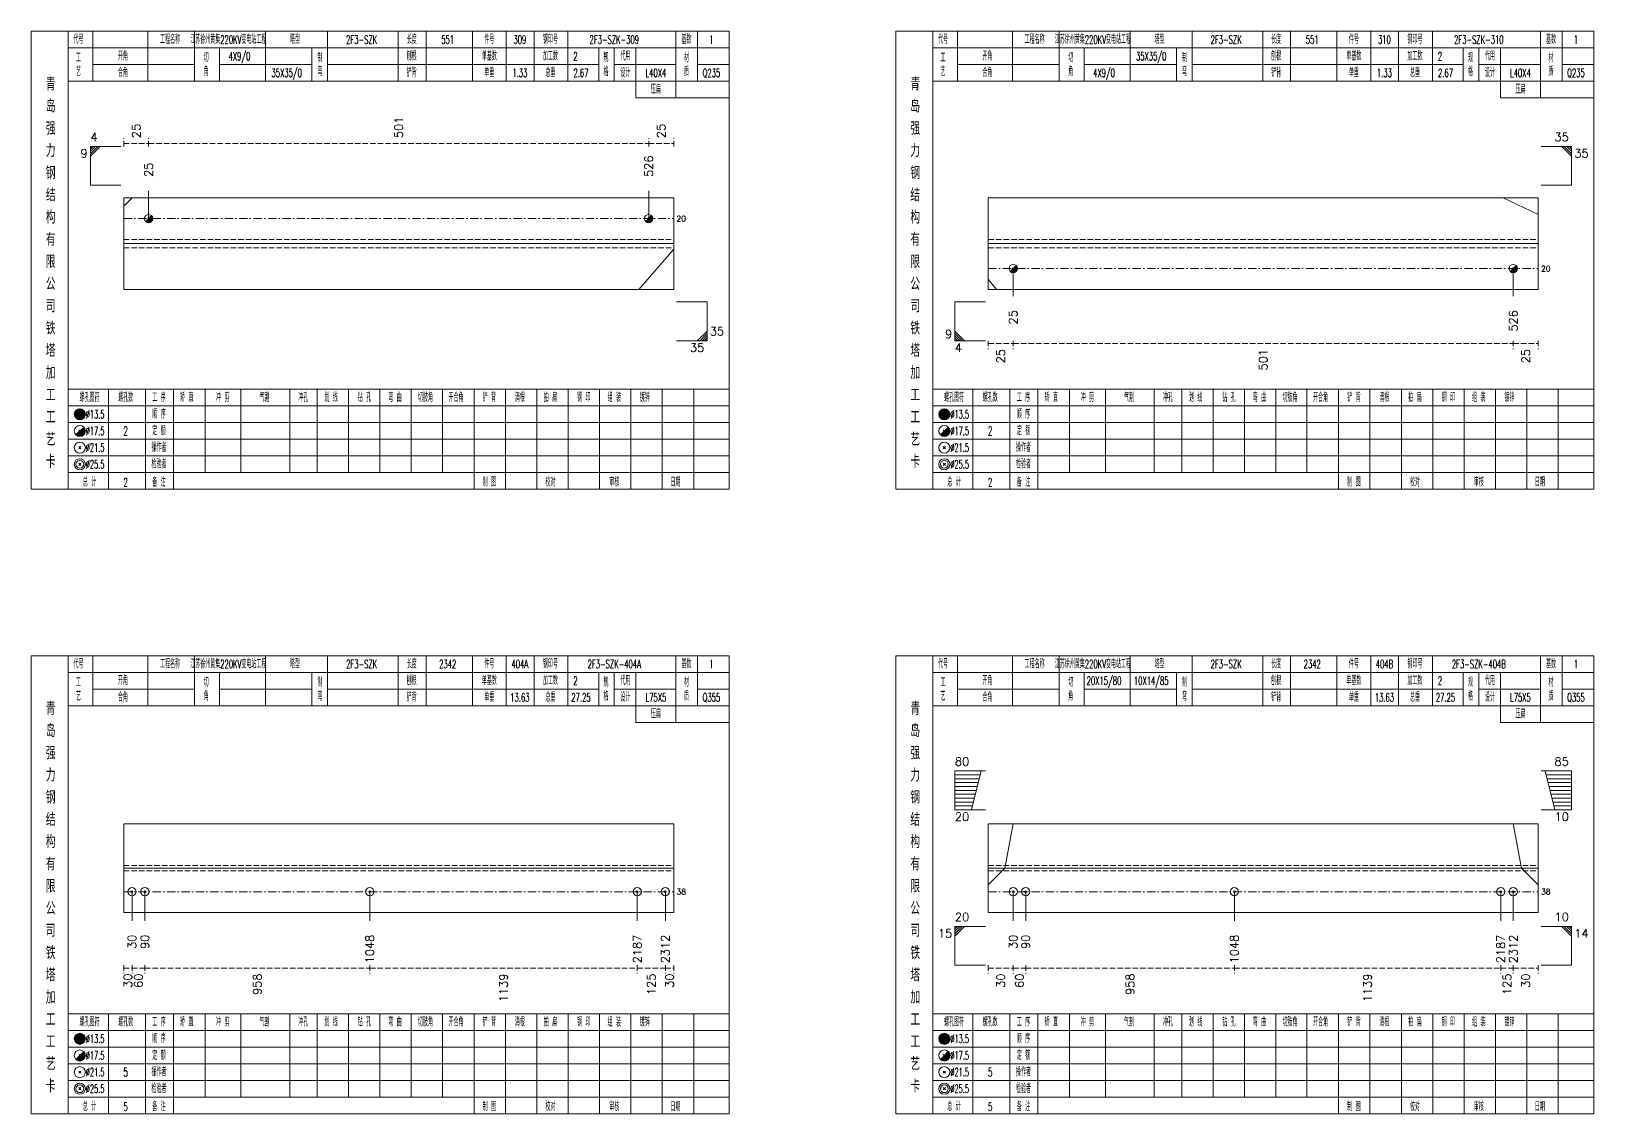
# Model space of a CAD drawing. Extents: x 0 to 4623, y -1159 to 4890.
# Drawn here: x 0 to 563, y 2925 to 3315 of the extents above; entities that cross this region are included whole.
import ezdxf
from ezdxf.enums import TextEntityAlignment as Align

# ---------------------------------------------------------------- set-up
doc = ezdxf.new("R2010")
doc.units = 0
doc.header["$MEASUREMENT"] = 0
doc.linetypes.add('一点画线', pattern=[5.2, 3, -1, 0.2, -1])
doc.linetypes.add('虚线', pattern=[2.75, 2, -0.75])
doc.layers.get('0').update_dxf_attribs({"linetype": 'CONTINUOUS', "lineweight": 25})
for name, color, linetype, lineweight in [('1', 7, 'CONTINUOUS', 25), ('4', 7, 'CONTINUOUS', 25), ('5', 7, 'CONTINUOUS', 25)]:
    doc.layers.add(name, color=color, linetype=linetype, lineweight=lineweight)
doc.styles.get("Standard").update_dxf_attribs({"font": 'simplex.shx', "width": 0.7, "height": 3, "bigfont": 'gbhzfs.shx'})

# ---------------------------------------------------------------- blocks, each defined once
blk = doc.blocks.new('孔21.5')
at = {"layer": '5', "color": 7, "linetype": 'Continuous', "lineweight": 13}
for p, q in [((-0.2, -0.2), (0.2, 0.2)), ((-0.2, 0.2), (0.2, -0.2))]:
    blk.add_line(p, q, dxfattribs=at)
blk.add_circle((0, 0), 1, dxfattribs=at)
blk = doc.blocks.new('孔17.5')
at = {"layer": '5', "color": 7, "linetype": 'Continuous', "lineweight": 13}
for p, q in [((-0.707, -0.707), (0.707, 0.707)), ((-0.2, 0.2), (0.2, -0.2))]:
    blk.add_line(p, q, dxfattribs=at)
blk.add_circle((0, 0), 1, dxfattribs=at)
for radius in [0.9, 0.8, 0.7, 0.6, 0.5, 0.4, 0.3, 0.2, 0.1]:
    blk.add_arc((0, 0), radius, 225, 45, dxfattribs=at)

msp = doc.modelspace()

# ---------------------------------------------------------------- linework, layer by layer
at = {"color": 8, "linetype": '虚线', "lineweight": 9}
for p, q in [((33.3, 3273.5), (33.3, 3276.5)), ((42.288, 3273.5), (42.288, 3276.5)), ((42.288, 3273.5), (42.288, 3276.5)), ((222.4, 3273.5), (222.4, 3276.5)), ((222.4, 3273.5), (222.4, 3276.5)), ((231.4, 3273.5), (231.4, 3276.5)), ((33.3, 3274.5), (42.288, 3274.5)), ((42.288, 3274.5), (222.4, 3274.5)), ((222.4, 3274.5), (231.4, 3274.5)), ((344.7, 3203.5), (344.7, 3200.5)), ((344.7, 3202.5), (353.688, 3202.5)), ((353.688, 3203.5), (353.688, 3200.5)), ((353.688, 3203.5), (353.688, 3200.5)), ((353.688, 3202.5), (533.8, 3202.5)), ((533.8, 3203.5), (533.8, 3200.5)), ((533.8, 3203.5), (533.8, 3200.5)), ((533.8, 3202.5), (542.8, 3202.5)), ((542.8, 3203.5), (542.8, 3200.5)), ((33.3, 2978.5), (33.3, 2975.5)), ((33.3, 2977.5), (36.3, 2977.5)), ((36.3, 2978.5), (36.3, 2975.5)), ((36.3, 2978.5), (36.3, 2975.5)), ((36.3, 2977.5), (40.913, 2977.5)), ((40.913, 2978.5), (40.913, 2975.5)), ((40.913, 2978.5), (40.913, 2975.5)), ((40.913, 2977.5), (121.946, 2977.5)), ((121.946, 2978.5), (121.946, 2975.5)), ((121.946, 2978.5), (121.946, 2975.5)), ((121.946, 2977.5), (218.289, 2977.5)), ((218.289, 2978.5), (218.289, 2975.5)), ((218.289, 2978.5), (218.289, 2975.5)), ((218.289, 2977.5), (228.4, 2977.5)), ((228.4, 2978.5), (228.4, 2975.5)), ((228.4, 2978.5), (228.4, 2975.5)), ((228.4, 2977.5), (231.4, 2977.5)), ((231.4, 2978.5), (231.4, 2975.5)), ((344.7, 2978.5), (344.7, 2975.5)), ((344.7, 2977.5), (353.7, 2977.5)), ((353.7, 2978.5), (353.7, 2975.5)), ((353.7, 2978.5), (353.7, 2975.5)), ((353.7, 2977.5), (358.2, 2977.5)), ((358.2, 2978.5), (358.2, 2975.5)), ((358.2, 2978.5), (358.2, 2975.5)), ((358.2, 2977.5), (433.346, 2977.5)), ((433.346, 2978.5), (433.346, 2975.5)), ((433.346, 2978.5), (433.346, 2975.5)), ((433.346, 2977.5), (529.3, 2977.5)), ((529.3, 2978.5), (529.3, 2975.5)), ((529.3, 2978.5), (529.3, 2975.5)), ((529.3, 2977.5), (533.8, 2977.5)), ((533.8, 2978.5), (533.8, 2975.5)), ((533.8, 2978.5), (533.8, 2975.5)), ((533.8, 2977.5), (542.8, 2977.5)), ((542.8, 2978.5), (542.8, 2975.5))]:
    msp.add_line(p, q, dxfattribs=at)
at = {"color": 7, "linetype": 'Continuous', "lineweight": 13}
for p, q in [((21.3, 3273.5), (32.3, 3273.5)), ((21.3, 3259.5), (21.3, 3273.5)), ((22.175, 3273.5), (21.3, 3272.625)), ((23.05, 3273.5), (21.3, 3271.75)), ((23.925, 3273.5), (21.3, 3270.875)), ((24.8, 3273.5), (21.3, 3270)), ((554.8, 3273.5), (543.8, 3273.5)), ((551.3, 3273.5), (554.8, 3270)), ((552.175, 3273.5), (554.8, 3270.875)), ((553.05, 3273.5), (554.8, 3271.75)), ((553.925, 3273.5), (554.8, 3272.625)), ((554.8, 3259.5), (554.8, 3273.5)), ((21.3, 3259.5), (32.3, 3259.5)), ((554.8, 3259.5), (543.8, 3259.5)), ((33.3, 3252), (36.3, 3255)), ((42.288, 3247.5), (42.288, 3257.5)), ((222.4, 3247.5), (222.4, 3257.5)), ((542.8, 3249), (530.217, 3255)), ((231.4, 3236.438), (218.817, 3222)), ((344.7, 3225.713), (347.7, 3222)), ((353.688, 3229.5), (353.688, 3219.5)), ((533.8, 3229.5), (533.8, 3219.5)), ((243.4, 3217.5), (232.4, 3217.5)), ((243.4, 3217.5), (243.4, 3203.5)), ((332.7, 3217.5), (343.7, 3217.5)), ((332.7, 3217.5), (332.7, 3203.5)), ((243.4, 3203.5), (232.4, 3203.5)), ((239.9, 3203.5), (243.4, 3207)), ((240.775, 3203.5), (243.4, 3206.125)), ((241.65, 3203.5), (243.4, 3205.25)), ((242.525, 3203.5), (243.4, 3204.375)), ((336.2, 3203.5), (332.7, 3207)), ((335.325, 3203.5), (332.7, 3206.125)), ((334.45, 3203.5), (332.7, 3205.25)), ((333.575, 3203.5), (332.7, 3204.375)), ((332.7, 3203.5), (343.7, 3203.5)), ((332.7, 3048.5), (343.7, 3048.5)), ((332.7, 3034.5), (332.7, 3048.5)), ((332.7, 3047.1), (341.85, 3047.1)), ((332.7, 3045.7), (341.5, 3045.7)), ((338.7, 3034.5), (342.2, 3048.5)), ((554.8, 3048.5), (543.8, 3048.5)), ((548.8, 3034.5), (545.3, 3048.5)), ((554.8, 3047.1), (545.65, 3047.1)), ((554.8, 3045.7), (546, 3045.7)), ((554.8, 3034.5), (554.8, 3048.5)), ((332.7, 3044.3), (341.15, 3044.3)), ((332.7, 3042.9), (340.8, 3042.9)), ((332.7, 3041.5), (340.45, 3041.5)), ((332.7, 3040.1), (340.1, 3040.1)), ((554.8, 3044.3), (546.35, 3044.3)), ((554.8, 3042.9), (546.7, 3042.9)), ((554.8, 3041.5), (547.05, 3041.5)), ((554.8, 3040.1), (547.4, 3040.1)), ((332.7, 3038.7), (339.75, 3038.7)), ((332.7, 3037.3), (339.4, 3037.3)), ((332.7, 3035.9), (339.05, 3035.9)), ((332.7, 3034.5), (343.7, 3034.5)), ((554.8, 3034.5), (543.8, 3034.5)), ((554.8, 3038.7), (547.75, 3038.7)), ((554.8, 3037.3), (548.1, 3037.3)), ((554.8, 3035.9), (548.45, 3035.9)), ((350.7, 3013.5), (353.7, 3029.5)), ((536.8, 3013.5), (533.8, 3029.5)), ((344.7, 3007.5), (350.7, 3013.5)), ((542.8, 3007.5), (536.8, 3013.5)), ((36.3, 3005), (36.3, 2994.5)), ((40.913, 3005), (40.913, 2994.5)), ((121.946, 3005), (121.946, 2994.5)), ((218.289, 3005), (218.289, 2994.5)), ((228.4, 3005), (228.4, 2994.5)), ((353.7, 3005), (353.7, 2994.5)), ((358.2, 3005), (358.2, 2994.5)), ((433.346, 3005), (433.346, 2994.5)), ((529.3, 3005), (529.3, 2994.5)), ((533.8, 3005), (533.8, 2994.5)), ((332.7, 2992.5), (343.7, 2992.5)), ((332.7, 2992.5), (332.7, 2978.5)), ((333.575, 2992.5), (332.7, 2991.625)), ((334.45, 2992.5), (332.7, 2990.75)), ((335.325, 2992.5), (332.7, 2989.875)), ((336.2, 2992.5), (332.7, 2989)), ((554.8, 2992.5), (543.8, 2992.5)), ((551.3, 2992.5), (554.8, 2989)), ((552.175, 2992.5), (554.8, 2989.875)), ((553.05, 2992.5), (554.8, 2990.75)), ((553.925, 2992.5), (554.8, 2991.625)), ((554.8, 2992.5), (554.8, 2978.5)), ((332.7, 2978.5), (343.7, 2978.5)), ((554.8, 2978.5), (543.8, 2978.5))]:
    msp.add_line(p, q, dxfattribs=at)
at = {"color": 7, "linetype": 'Continuous', "lineweight": 18}
for p, q in [((33.3, 3255), (33.3, 3222)), ((33.3, 3255), (231.4, 3255)), ((231.4, 3255), (231.4, 3222)), ((344.7, 3255), (344.7, 3222)), ((344.7, 3255), (542.8, 3255)), ((542.8, 3255), (542.8, 3222)), ((33.3, 3238.5), (231.4, 3238.5)), ((344.7, 3238.5), (542.8, 3238.5)), ((33.3, 3029.5), (33.3, 2997.5)), ((33.3, 3029.5), (231.4, 3029.5)), ((231.4, 3029.5), (231.4, 2997.5)), ((344.7, 3029.5), (344.7, 2997.5)), ((344.7, 3029.5), (542.8, 3029.5)), ((542.8, 3029.5), (542.8, 2997.5)), ((33.3, 3013.5), (231.4, 3013.5)), ((344.7, 3013.5), (542.8, 3013.5))]:
    msp.add_line(p, q, dxfattribs=at)
at = {"color": 3, "linetype": '一点画线', "lineweight": 13}
for p, q in [((33.3, 3247.5), (231.4, 3247.5)), ((344.7, 3229.5), (542.8, 3229.5)), ((33.3, 3005), (231.4, 3005)), ((344.7, 3005), (542.8, 3005))]:
    msp.add_line(p, q, dxfattribs=at)
at = {"color": 1, "linetype": '虚线', "lineweight": 18}
for p, q in [((33.3, 3240), (231.4, 3240)), ((33.3, 3237), (231.4, 3237)), ((344.7, 3240), (542.8, 3240)), ((344.7, 3237), (542.8, 3237)), ((33.3, 3014.5), (231.4, 3014.5)), ((33.3, 3012.5), (231.4, 3012.5)), ((344.7, 3014.5), (542.8, 3014.5)), ((344.7, 3012.5), (542.8, 3012.5))]:
    msp.add_line(p, q, dxfattribs=at)
at = {"layer": '1', "color": 7, "linetype": 'Continuous', "lineweight": 18}
for p, q in [((33.3, 3222), (231.4, 3222)), ((344.7, 3222), (542.8, 3222)), ((33.3, 2997.5), (231.4, 2997.5)), ((344.7, 2997.5), (542.8, 2997.5))]:
    msp.add_line(p, q, dxfattribs=at)
at = {"layer": '4', "color": 1, "linetype": 'Continuous', "lineweight": 18}
for p, q in [((13.3, 3150), (13.3, 3315)), ((22.2, 3297), (22.2, 3315)), ((42, 3297), (42, 3315)), ((58.8, 3297), (58.8, 3315)), ((84.4, 3297), (84.4, 3315)), ((106.7, 3297), (106.7, 3315)), ((132.2, 3297), (132.2, 3315)), ((142.2, 3297), (142.2, 3315)), ((158.9, 3297), (158.9, 3315)), ((171.1, 3297), (171.1, 3315)), ((181.1, 3297), (181.1, 3315)), ((193.3, 3297), (193.3, 3315)), ((232.2, 3291), (232.2, 3315)), ((240, 3297), (240, 3315)), ((324.7, 3150), (324.7, 3315)), ((333.6, 3297), (333.6, 3315)), ((353.4, 3297), (353.4, 3315)), ((370.2, 3297), (370.2, 3315)), ((395.8, 3297), (395.8, 3315)), ((418.1, 3297), (418.1, 3315)), ((443.6, 3297), (443.6, 3315)), ((453.6, 3297), (453.6, 3315)), ((470.3, 3297), (470.3, 3315)), ((482.5, 3297), (482.5, 3315)), ((492.5, 3297), (492.5, 3315)), ((504.7, 3297), (504.7, 3315)), ((543.6, 3291), (543.6, 3315)), ((551.4, 3297), (551.4, 3315)), ((13.3, 3309), (251.4, 3309)), ((67.8, 3297), (67.8, 3309)), ((101.1, 3297), (101.1, 3309)), ((204.4, 3297), (204.4, 3309)), ((210, 3297), (210, 3309)), ((217.8, 3291), (217.8, 3309)), ((324.7, 3309), (562.8, 3309)), ((379.2, 3297), (379.2, 3309)), ((412.5, 3297), (412.5, 3309)), ((515.8, 3297), (515.8, 3309)), ((521.4, 3297), (521.4, 3309)), ((529.2, 3291), (529.2, 3309)), ((22.2, 3303), (58.8, 3303)), ((67.8, 3303), (101.1, 3303)), ((106.7, 3303), (204.4, 3303)), ((210, 3303), (232.2, 3303)), ((240, 3303), (251.4, 3303)), ((333.6, 3303), (370.2, 3303)), ((379.2, 3303), (412.5, 3303)), ((418.1, 3303), (515.8, 3303)), ((521.4, 3303), (543.6, 3303)), ((551.4, 3303), (562.8, 3303)), ((13.3, 3297), (251.4, 3297)), ((324.7, 3297), (562.8, 3297)), ((217.8, 3291), (251.4, 3291)), ((529.2, 3291), (562.8, 3291)), ((13.3, 3186), (251.4, 3186)), ((27.8, 3150), (27.8, 3186)), ((41.1, 3150), (41.1, 3186)), ((51.2, 3150), (51.2, 3186)), ((62.6, 3156), (62.6, 3186)), ((75.5, 3156), (75.5, 3186)), ((93.1, 3156), (93.1, 3186)), ((103, 3156), (103, 3186)), ((114.3, 3156), (114.3, 3186)), ((125.6, 3156), (125.6, 3186)), ((136.9, 3156), (136.9, 3186)), ((148.1, 3156), (148.1, 3186)), ((159.5, 3156), (159.5, 3186)), ((170.8, 3156), (170.8, 3186)), ((182.1, 3156), (182.1, 3186)), ((193.4, 3156), (193.4, 3186)), ((204.7, 3156), (204.7, 3186)), ((216, 3156), (216, 3186)), ((227.3, 3156), (227.3, 3186)), ((238.6, 3156), (238.6, 3186)), ((324.7, 3186), (562.8, 3186)), ((339.2, 3150), (339.2, 3186)), ((352.5, 3150), (352.5, 3186)), ((362.6, 3150), (362.6, 3186)), ((374, 3156), (374, 3186)), ((386.9, 3156), (386.9, 3186)), ((404.5, 3156), (404.5, 3186)), ((414.4, 3156), (414.4, 3186)), ((425.7, 3156), (425.7, 3186)), ((437, 3156), (437, 3186)), ((448.3, 3156), (448.3, 3186)), ((459.5, 3156), (459.5, 3186)), ((470.9, 3156), (470.9, 3186)), ((482.2, 3156), (482.2, 3186)), ((493.5, 3156), (493.5, 3186)), ((504.8, 3156), (504.8, 3186)), ((516.1, 3156), (516.1, 3186)), ((527.4, 3156), (527.4, 3186)), ((538.7, 3156), (538.7, 3186)), ((550, 3156), (550, 3186)), ((13.3, 3180), (251.4, 3180)), ((324.7, 3180), (562.8, 3180)), ((13.3, 3174), (251.4, 3174)), ((324.7, 3174), (562.8, 3174)), ((13.3, 3168), (251.4, 3168)), ((324.7, 3168), (562.8, 3168)), ((13.3, 3162), (251.4, 3162)), ((324.7, 3162), (562.8, 3162)), ((13.3, 3156), (251.4, 3156)), ((159.5, 3150), (159.5, 3156)), ((170.8, 3150), (170.8, 3156)), ((182.1, 3150), (182.1, 3156)), ((193.4, 3150), (193.4, 3156)), ((204.7, 3150), (204.7, 3156)), ((216, 3150), (216, 3156)), ((227.3, 3150), (227.3, 3156)), ((238.6, 3150), (238.6, 3156)), ((324.7, 3156), (562.8, 3156)), ((470.9, 3150), (470.9, 3156)), ((482.2, 3150), (482.2, 3156)), ((493.5, 3150), (493.5, 3156)), ((504.8, 3150), (504.8, 3156)), ((516.1, 3150), (516.1, 3156)), ((527.4, 3150), (527.4, 3156)), ((538.7, 3150), (538.7, 3156)), ((550, 3150), (550, 3156)), ((13.3, 2925), (13.3, 3090)), ((22.2, 3072), (22.2, 3090)), ((42, 3072), (42, 3090)), ((58.8, 3072), (58.8, 3090)), ((84.4, 3072), (84.4, 3090)), ((106.7, 3072), (106.7, 3090)), ((132.2, 3072), (132.2, 3090)), ((142.2, 3072), (142.2, 3090)), ((158.9, 3072), (158.9, 3090)), ((171.1, 3072), (171.1, 3090)), ((181.1, 3072), (181.1, 3090)), ((193.3, 3072), (193.3, 3090)), ((232.2, 3066), (232.2, 3090)), ((240, 3072), (240, 3090)), ((324.7, 2925), (324.7, 3090)), ((333.6, 3072), (333.6, 3090)), ((353.4, 3072), (353.4, 3090)), ((370.2, 3072), (370.2, 3090)), ((395.8, 3072), (395.8, 3090)), ((418.1, 3072), (418.1, 3090)), ((443.6, 3072), (443.6, 3090)), ((453.6, 3072), (453.6, 3090)), ((470.3, 3072), (470.3, 3090)), ((482.5, 3072), (482.5, 3090)), ((492.5, 3072), (492.5, 3090)), ((504.7, 3072), (504.7, 3090)), ((543.6, 3066), (543.6, 3090)), ((551.4, 3072), (551.4, 3090)), ((13.3, 3084), (251.4, 3084)), ((67.8, 3072), (67.8, 3084)), ((101.1, 3072), (101.1, 3084)), ((204.4, 3072), (204.4, 3084)), ((210, 3072), (210, 3084)), ((217.8, 3066), (217.8, 3084)), ((324.7, 3084), (562.8, 3084)), ((379.2, 3072), (379.2, 3084)), ((412.5, 3072), (412.5, 3084)), ((515.8, 3072), (515.8, 3084)), ((521.4, 3072), (521.4, 3084)), ((529.2, 3066), (529.2, 3084)), ((22.2, 3078), (58.8, 3078)), ((67.8, 3078), (101.1, 3078)), ((106.7, 3078), (204.4, 3078)), ((210, 3078), (232.2, 3078)), ((240, 3078), (251.4, 3078)), ((333.6, 3078), (370.2, 3078)), ((379.2, 3078), (412.5, 3078)), ((418.1, 3078), (515.8, 3078)), ((521.4, 3078), (543.6, 3078)), ((551.4, 3078), (562.8, 3078)), ((13.3, 3072), (251.4, 3072)), ((324.7, 3072), (562.8, 3072)), ((217.8, 3066), (251.4, 3066)), ((529.2, 3066), (562.8, 3066)), ((13.3, 2961), (251.4, 2961)), ((27.8, 2925), (27.8, 2961)), ((41.1, 2925), (41.1, 2961)), ((51.2, 2925), (51.2, 2961)), ((62.6, 2931), (62.6, 2961)), ((75.5, 2931), (75.5, 2961)), ((93.1, 2931), (93.1, 2961)), ((103, 2931), (103, 2961)), ((114.3, 2931), (114.3, 2961)), ((125.6, 2931), (125.6, 2961)), ((136.9, 2931), (136.9, 2961)), ((148.1, 2931), (148.1, 2961)), ((159.5, 2931), (159.5, 2961)), ((170.8, 2931), (170.8, 2961)), ((182.1, 2931), (182.1, 2961)), ((193.4, 2931), (193.4, 2961)), ((204.7, 2931), (204.7, 2961)), ((216, 2931), (216, 2961)), ((227.3, 2931), (227.3, 2961)), ((238.6, 2931), (238.6, 2961)), ((324.7, 2961), (562.8, 2961)), ((339.2, 2925), (339.2, 2961)), ((352.5, 2925), (352.5, 2961)), ((362.6, 2925), (362.6, 2961)), ((374, 2931), (374, 2961)), ((386.9, 2931), (386.9, 2961)), ((404.5, 2931), (404.5, 2961)), ((414.4, 2931), (414.4, 2961)), ((425.7, 2931), (425.7, 2961)), ((437, 2931), (437, 2961)), ((448.3, 2931), (448.3, 2961)), ((459.5, 2931), (459.5, 2961)), ((470.9, 2931), (470.9, 2961)), ((482.2, 2931), (482.2, 2961)), ((493.5, 2931), (493.5, 2961)), ((504.8, 2931), (504.8, 2961)), ((516.1, 2931), (516.1, 2961)), ((527.4, 2931), (527.4, 2961)), ((538.7, 2931), (538.7, 2961)), ((550, 2931), (550, 2961)), ((13.3, 2955), (251.4, 2955)), ((324.7, 2955), (562.8, 2955)), ((13.3, 2949), (251.4, 2949)), ((324.7, 2949), (562.8, 2949)), ((13.3, 2943), (251.4, 2943)), ((324.7, 2943), (562.8, 2943)), ((13.3, 2937), (251.4, 2937)), ((324.7, 2937), (562.8, 2937)), ((13.3, 2931), (251.4, 2931)), ((159.5, 2925), (159.5, 2931)), ((170.8, 2925), (170.8, 2931)), ((182.1, 2925), (182.1, 2931)), ((193.4, 2925), (193.4, 2931)), ((204.7, 2925), (204.7, 2931)), ((216, 2925), (216, 2931)), ((227.3, 2925), (227.3, 2931)), ((238.6, 2925), (238.6, 2931)), ((324.7, 2931), (562.8, 2931)), ((470.9, 2925), (470.9, 2931)), ((482.2, 2925), (482.2, 2931)), ((493.5, 2925), (493.5, 2931)), ((504.8, 2925), (504.8, 2931)), ((516.1, 2925), (516.1, 2931)), ((527.4, 2925), (527.4, 2931)), ((538.7, 2925), (538.7, 2931)), ((550, 2925), (550, 2931))]:
    msp.add_line(p, q, dxfattribs=at)
at = {"layer": '4', "color": 7, "linetype": 'Continuous', "lineweight": 13}
for p, q in [((17.3, 3176.8), (17.7, 3177.2)), ((17.7, 3176.8), (17.3, 3177.2)), ((328.7, 3176.8), (329.1, 3177.2)), ((329.1, 3176.8), (328.7, 3177.2)), ((16.086, 3169.586), (18.914, 3172.414)), ((17.1, 3171.4), (17.9, 3170.6)), ((327.486, 3169.586), (330.314, 3172.414)), ((328.5, 3171.4), (329.3, 3170.6)), ((17.1, 3164.6), (17.9, 3165.4)), ((17.1, 3165.4), (17.9, 3164.6)), ((328.5, 3164.6), (329.3, 3165.4)), ((328.5, 3165.4), (329.3, 3164.6)), ((17.1, 3158.6), (17.9, 3159.4)), ((17.1, 3159.4), (17.9, 3158.6)), ((328.5, 3158.6), (329.3, 3159.4)), ((328.5, 3159.4), (329.3, 3158.6)), ((17.3, 2951.8), (17.7, 2952.2)), ((17.7, 2951.8), (17.3, 2952.2)), ((328.7, 2951.8), (329.1, 2952.2)), ((329.1, 2951.8), (328.7, 2952.2)), ((16.086, 2944.586), (18.914, 2947.414)), ((17.1, 2946.4), (17.9, 2945.6)), ((327.486, 2944.586), (330.314, 2947.414)), ((328.5, 2946.4), (329.3, 2945.6)), ((17.1, 2939.6), (17.9, 2940.4)), ((17.1, 2940.4), (17.9, 2939.6)), ((328.5, 2939.6), (329.3, 2940.4)), ((328.5, 2940.4), (329.3, 2939.6)), ((17.1, 2933.6), (17.9, 2934.4)), ((17.1, 2934.4), (17.9, 2933.6)), ((328.5, 2933.6), (329.3, 2934.4)), ((328.5, 2934.4), (329.3, 2933.6))]:
    msp.add_line(p, q, dxfattribs=at)
at = {"layer": '4', "color": 1, "linetype": 'Continuous', "lineweight": 18}
for points in [[(0, 3315), (0, 3150), (251.4, 3150), (251.4, 3315)], [(311.4, 3315), (311.4, 3150), (562.8, 3150), (562.8, 3315)], [(0, 3090), (0, 2925), (251.4, 2925), (251.4, 3090)], [(311.4, 3090), (311.4, 2925), (562.8, 2925), (562.8, 3090)]]:
    msp.add_lwpolyline(points, close=True, dxfattribs=at)
at = {"layer": '4', "color": 7, "linetype": 'Continuous', "lineweight": 13}
for centre, radius in [((17.5, 3177), 2), ((17.5, 3177), 1.8), ((17.5, 3177), 1.6), ((17.5, 3177), 1.4), ((17.5, 3177), 1.2), ((17.5, 3177), 1), ((17.5, 3177), 0.8), ((17.5, 3177), 0.6), ((17.5, 3177), 0.4), ((17.5, 3177), 0.2), ((328.9, 3177), 2), ((328.9, 3177), 1.8), ((328.9, 3177), 1.6), ((328.9, 3177), 1.4), ((328.9, 3177), 1.2), ((328.9, 3177), 1), ((328.9, 3177), 0.8), ((328.9, 3177), 0.6), ((328.9, 3177), 0.4), ((328.9, 3177), 0.2), ((17.5, 3171), 2), ((328.9, 3171), 2), ((17.5, 3165), 2), ((328.9, 3165), 2), ((17.5, 3159), 2), ((17.5, 3159), 1.4), ((328.9, 3159), 2), ((328.9, 3159), 1.4), ((17.5, 2952), 2), ((17.5, 2952), 1.8), ((17.5, 2952), 1.6), ((17.5, 2952), 1.4), ((17.5, 2952), 1.2), ((17.5, 2952), 1), ((17.5, 2952), 0.8), ((17.5, 2952), 0.6), ((17.5, 2952), 0.4), ((17.5, 2952), 0.2), ((328.9, 2952), 2), ((328.9, 2952), 1.8), ((328.9, 2952), 1.6), ((328.9, 2952), 1.4), ((328.9, 2952), 1.2), ((328.9, 2952), 1), ((328.9, 2952), 0.8), ((328.9, 2952), 0.6), ((328.9, 2952), 0.4), ((328.9, 2952), 0.2), ((17.5, 2946), 2), ((328.9, 2946), 2), ((17.5, 2940), 2), ((328.9, 2940), 2), ((17.5, 2934), 2), ((17.5, 2934), 1.4), ((328.9, 2934), 2), ((328.9, 2934), 1.4)]:
    msp.add_circle(centre, radius, dxfattribs=at)
for centre, radius in [((17.5, 3171), 1.8), ((17.5, 3171), 1.6), ((17.5, 3171), 1.4), ((17.5, 3171), 1.2), ((17.5, 3171), 1), ((17.5, 3171), 0.8), ((17.5, 3171), 0.6), ((17.5, 3171), 0.4), ((17.5, 3171), 0.2), ((328.9, 3171), 1.8), ((328.9, 3171), 1.6), ((328.9, 3171), 1.4), ((328.9, 3171), 1.2), ((328.9, 3171), 1), ((328.9, 3171), 0.8), ((328.9, 3171), 0.6), ((328.9, 3171), 0.4), ((328.9, 3171), 0.2), ((17.5, 2946), 1.8), ((17.5, 2946), 1.6), ((17.5, 2946), 1.4), ((17.5, 2946), 1.2), ((17.5, 2946), 1), ((17.5, 2946), 0.8), ((17.5, 2946), 0.6), ((17.5, 2946), 0.4), ((17.5, 2946), 0.2), ((328.9, 2946), 1.8), ((328.9, 2946), 1.6), ((328.9, 2946), 1.4), ((328.9, 2946), 1.2), ((328.9, 2946), 1), ((328.9, 2946), 0.8), ((328.9, 2946), 0.6), ((328.9, 2946), 0.4), ((328.9, 2946), 0.2)]:
    msp.add_arc(centre, radius, 225, 45, dxfattribs=at)

# ---------------------------------------------------------------- block references
at = {"color": 7, "linetype": 'Continuous', "lineweight": 13, "xscale": 1.5, "yscale": 1.5, "zscale": 1.5}
for p in [(42.288, 3247.5), (222.4, 3247.5)]:
    msp.add_blockref('孔17.5', p, dxfattribs=at)
at = {"layer": '1', "color": 7, "linetype": 'Continuous', "lineweight": 13, "xscale": 1.5, "yscale": 1.5, "zscale": 1.5}
for name, p in [('孔17.5', (353.688, 3229.5)), ('孔17.5', (533.8, 3229.5)), ('孔21.5', (36.3, 3005)), ('孔21.5', (40.913, 3005)), ('孔21.5', (121.946, 3005)), ('孔21.5', (218.289, 3005)), ('孔21.5', (228.4, 3005)), ('孔21.5', (353.7, 3005)), ('孔21.5', (358.2, 3005)), ('孔21.5', (433.346, 3005)), ('孔21.5', (529.3, 3005)), ('孔21.5', (533.8, 3005))]:
    msp.add_blockref(name, p, dxfattribs=at)

# ---------------------------------------------------------------- texts
at = {"color": 8, "linetype": 'Continuous', "lineweight": 9}
for s, p in [('25', (37.794, 3276.5)), ('501', (132.344, 3276.5)), ('25', (226.9, 3276.5))]:
    msp.add_text(s, height=3, rotation=90, dxfattribs=at).set_placement(p, align=Align.MIDDLE_LEFT)
at = {"color": 7, "linetype": 'Continuous', "lineweight": 13}
for s, p in [('4', (21.3, 3274.5)), ('35', (244.4, 3204.5)), ('80', (332.7, 3049.5)), ('20', (332.7, 2993.5))]:
    msp.add_text(s, height=3, dxfattribs=at).set_placement(p, align=Align.BOTTOM_LEFT)
for s, p in [('35', (553.8, 3274.5)), ('9', (331.7, 3203.5)), ('85', (553.8, 3049.5)), ('10', (553.8, 2993.5))]:
    msp.add_text(s, height=3, dxfattribs=at).set_placement(p, align=Align.BOTTOM_RIGHT)
for s, p in [('9', (20.3, 3272.5)), ('35', (242.4, 3202.5)), ('10', (553.8, 3033.5)), ('15', (331.7, 2991.5))]:
    msp.add_text(s, height=3, dxfattribs=at).set_placement(p, align=Align.TOP_RIGHT)
for s, p in [('35', (555.8, 3272.5)), ('4', (332.7, 3202.5)), ('20', (332.7, 3033.5)), ('14', (555.8, 2991.5))]:
    msp.add_text(s, height=3, dxfattribs=at).set_placement(p, align=Align.TOP_LEFT)
for s, p in [('25', (42.288, 3262.5)), ('526', (222.4, 3262.5))]:
    msp.add_text(s, height=3, rotation=90, dxfattribs=at).set_placement(p, align=Align.MIDDLE_LEFT)
for s, p in [('20', (232.4, 3247.5)), ('20', (543.8, 3229.5)), ('38', (232.4, 3005)), ('38', (543.8, 3005))]:
    msp.add_text(s, height=2, dxfattribs=at).set_placement(p, align=Align.MIDDLE_LEFT)
at = {"color": 8, "linetype": 'Continuous', "lineweight": 9}
for s, p in [('25', (349.194, 3200.5)), ('501', (443.744, 3200.5)), ('25', (538.3, 3200.5)), ('30', (34.8, 2975.5)), ('60', (38.606, 2975.5)), ('958', (81.429, 2975.5)), ('1139', (170.118, 2975.5)), ('125', (223.345, 2975.5)), ('30', (229.9, 2975.5)), ('30', (349.2, 2975.5)), ('60', (355.95, 2975.5)), ('958', (395.773, 2975.5)), ('1139', (481.323, 2975.5)), ('125', (531.55, 2975.5)), ('30', (538.3, 2975.5))]:
    msp.add_text(s, height=3, rotation=90, dxfattribs=at).set_placement(p, align=Align.MIDDLE_RIGHT)
at = {"layer": '1', "color": 7, "linetype": 'Continuous', "lineweight": 13}
for s, p in [('25', (353.688, 3214.5)), ('526', (533.8, 3214.5)), ('30', (36.3, 2989.5)), ('90', (40.913, 2989.5)), ('1048', (121.946, 2989.5)), ('2187', (218.289, 2989.5)), ('2312', (228.4, 2989.5)), ('30', (353.7, 2989.5)), ('90', (358.2, 2989.5)), ('1048', (433.346, 2989.5)), ('2187', (529.3, 2989.5)), ('2312', (533.8, 2989.5))]:
    msp.add_text(s, height=3, rotation=90, dxfattribs=at).set_placement(p, align=Align.MIDDLE_RIGHT)
at = {"layer": '4', "color": 1, "linetype": 'Continuous', "lineweight": 13}
for s, height, width, p in [('代号', 3, 0.6, (17, 3312)), ('工程名称', 3, 0.6, (50, 3312)), ('江苏徐州黄集220KV变电站工程', 3, 0.6, (71, 3312)), ('塔型', 3, 0.6, (95, 3312)), ('2F3-SZK', 3, 0.6, (119, 3312)), ('长度', 3, 0.6, (137, 3312)), ('551', 3, 0.6, (150, 3312)), ('件号', 3, 0.6, (165, 3312)), ('309', 3, 0.6, (176, 3312)), ('钢印号', 3, 0.6, (187, 3312)), ('2F3-SZK-309', 3, 0.6, (210, 3312)), ('基数', 3, 0.6, (236, 3312)), ('1', 3, 0.6, (245, 3312)), ('代号', 3, 0.6, (328.4, 3312)), ('工程名称', 3, 0.6, (361.4, 3312)), ('江苏徐州黄集220KV变电站工程', 3, 0.6, (382.4, 3312)), ('塔型', 3, 0.6, (406.4, 3312)), ('2F3-SZK', 3, 0.6, (430.4, 3312)), ('长度', 3, 0.6, (448.4, 3312)), ('551', 3, 0.6, (461.4, 3312)), ('件号', 3, 0.6, (476.4, 3312)), ('310', 3, 0.6, (487.4, 3312)), ('钢印号', 3, 0.6, (498.4, 3312)), ('2F3-SZK-310', 3, 0.6, (521.4, 3312)), ('基数', 3, 0.6, (547.4, 3312)), ('1', 3, 0.6, (556.4, 3312)), ('工', 3, 0.6, (17, 3305.4)), ('开角', 3, 0.6, (33, 3306)), ('切', 3, 0.6, (63, 3305.4)), ('4X9/0', 3, 0.6, (75, 3306)), ('制', 3, 0.6, (104, 3305.4)), ('刨根', 3, 0.6, (137, 3306)), ('单基数', 3, 0.6, (165, 3306)), ('加工数', 3, 0.6, (187, 3306)), ('2', 3, 0.6, (196, 3306)), ('规', 3, 0.6, (207, 3305.4)), ('代用', 3, 0.6, (214, 3306)), ('材', 3, 0.6, (236, 3305.4)), ('工', 3, 0.6, (328.4, 3305.4)), ('开角', 3, 0.6, (344.4, 3306)), ('切', 3, 0.6, (374.4, 3305.4)), ('35X35/0', 3, 0.6, (403.4, 3306)), ('制', 3, 0.6, (415.4, 3305.4)), ('刨根', 3, 0.6, (448.4, 3306)), ('单基数', 3, 0.6, (476.4, 3306)), ('加工数', 3, 0.6, (498.4, 3306)), ('2', 3, 0.6, (507.4, 3306)), ('规', 3, 0.6, (518.4, 3305.4)), ('代用', 3, 0.6, (525.4, 3306)), ('材', 3, 0.6, (547.4, 3305.4)), ('青', 4.6, 0.8, (7, 3296)), ('艺', 3, 0.6, (17, 3300.4)), ('合角', 3, 0.6, (33, 3300)), ('角', 3, 0.6, (63, 3300.4)), ('35X35/0', 3, 0.6, (92, 3300)), ('弯', 3, 0.6, (104, 3300.4)), ('铲背', 3, 0.6, (137, 3300)), ('单重', 3, 0.6, (165, 3300)), ('1.33', 3, 0.6, (176, 3300)), ('总重', 3, 0.6, (187, 3300)), ('2.67', 3, 0.6, (198, 3300)), ('格', 3, 0.6, (207, 3300.4)), ('设计', 3, 0.6, (214, 3300)), ('L40X4', 3, 0.6, (225, 3300)), ('质', 3, 0.6, (236, 3300.4)), ('Q235', 3, 0.6, (245, 3300)), ('青', 4.6, 0.8, (318.4, 3296)), ('艺', 3, 0.6, (328.4, 3300.4)), ('合角', 3, 0.6, (344.4, 3300)), ('角', 3, 0.6, (374.4, 3300.4)), ('4X9/0', 3, 0.6, (386.4, 3300)), ('弯', 3, 0.6, (415.4, 3300.4)), ('铲背', 3, 0.6, (448.4, 3300)), ('单重', 3, 0.6, (476.4, 3300)), ('1.33', 3, 0.6, (487.4, 3300)), ('总重', 3, 0.6, (498.4, 3300)), ('2.67', 3, 0.6, (509.4, 3300)), ('格', 3, 0.6, (518.4, 3300.4)), ('设计', 3, 0.6, (525.4, 3300)), ('L40X4', 3, 0.6, (536.4, 3300)), ('质', 3, 0.6, (547.4, 3300.4)), ('Q235', 3, 0.6, (556.4, 3300)), ('压扁', 3, 0.6, (225, 3294)), ('压扁', 3, 0.6, (536.4, 3294)), ('岛', 4.6, 0.8, (7, 3288)), ('岛', 4.6, 0.8, (318.4, 3288)), ('强', 4.6, 0.8, (7, 3280)), ('强', 4.6, 0.8, (318.4, 3280)), ('力', 4.6, 0.8, (7, 3272)), ('力', 4.6, 0.8, (318.4, 3272)), ('钢', 4.6, 0.8, (7, 3264)), ('钢', 4.6, 0.8, (318.4, 3264)), ('结', 4.6, 0.8, (7, 3256)), ('结', 4.6, 0.8, (318.4, 3256)), ('构', 4.6, 0.8, (7, 3248)), ('构', 4.6, 0.8, (318.4, 3248)), ('有', 4.6, 0.8, (7, 3240)), ('有', 4.6, 0.8, (318.4, 3240)), ('限', 4.6, 0.8, (7, 3232)), ('限', 4.6, 0.8, (318.4, 3232)), ('公', 4.6, 0.8, (7, 3224)), ('公', 4.6, 0.8, (318.4, 3224)), ('司', 4.6, 0.8, (7, 3216)), ('司', 4.6, 0.8, (318.4, 3216)), ('铁', 4.6, 0.8, (7, 3208)), ('铁', 4.6, 0.8, (318.4, 3208)), ('塔', 4.6, 0.8, (7, 3200)), ('塔', 4.6, 0.8, (318.4, 3200)), ('加', 4.6, 0.8, (7, 3192)), ('加', 4.6, 0.8, (318.4, 3192)), ('工', 4.6, 0.8, (7, 3184)), ('工', 4.6, 0.8, (318.4, 3184)), ('螺孔图符', 3, 0.6, (21, 3183)), ('螺孔数', 3, 0.6, (34, 3183)), ('工 序', 3, 0.6, (46, 3183)), ('矫 直', 3, 0.6, (56, 3183)), ('冲 剪', 3, 0.6, (69, 3183)), ('气割', 3, 0.6, (84, 3183)), ('冲孔', 3, 0.6, (98, 3183)), ('划 线', 3, 0.6, (108, 3183)), ('钻 孔', 3, 0.6, (120, 3183)), ('弯 曲', 3, 0.6, (131, 3183)), ('切肢角', 3, 0.6, (142, 3183)), ('开合角', 3, 0.6, (153, 3183)), ('铲 背', 3, 0.6, (165, 3183)), ('清根', 3, 0.6, (176, 3183)), ('拍 扁', 3, 0.6, (187, 3183)), ('钢 印', 3, 0.6, (199, 3183)), ('组 装', 3, 0.6, (210, 3183)), ('镀锌', 3, 0.6, (221, 3183)), ('螺孔图符', 3, 0.6, (332.4, 3183)), ('螺孔数', 3, 0.6, (345.4, 3183)), ('工 序', 3, 0.6, (357.4, 3183)), ('矫 直', 3, 0.6, (367.4, 3183)), ('冲 剪', 3, 0.6, (380.4, 3183)), ('气割', 3, 0.6, (395.4, 3183)), ('冲孔', 3, 0.6, (409.4, 3183)), ('划 线', 3, 0.6, (419.4, 3183)), ('钻 孔', 3, 0.6, (431.4, 3183)), ('弯 曲', 3, 0.6, (442.4, 3183)), ('切肢角', 3, 0.6, (453.4, 3183)), ('开合角', 3, 0.6, (464.4, 3183)), ('铲 背', 3, 0.6, (476.4, 3183)), ('清根', 3, 0.6, (487.4, 3183)), ('拍 扁', 3, 0.6, (498.4, 3183)), ('钢 印', 3, 0.6, (510.4, 3183)), ('组 装', 3, 0.6, (521.4, 3183)), ('镀锌', 3, 0.6, (532.4, 3183)), ('工', 4.6, 0.8, (7, 3176)), ('%%C13.5', 3, 0.5, (23, 3177)), ('顺 序', 3, 0.6, (46, 3177)), ('工', 4.6, 0.8, (318.4, 3176)), ('%%C13.5', 3, 0.5, (334.4, 3177)), ('顺 序', 3, 0.6, (357.4, 3177)), ('艺', 4.6, 0.8, (7, 3168)), ('%%C17.5', 3, 0.5, (23, 3171)), ('2', 3.2, 0.6, (34, 3171)), ('定 额', 3, 0.6, (46, 3171)), ('艺', 4.6, 0.8, (318.4, 3168)), ('%%C17.5', 3, 0.5, (334.4, 3171)), ('2', 3.2, 0.6, (345.4, 3171)), ('定 额', 3, 0.6, (357.4, 3171)), ('%%C21.5', 3, 0.5, (23, 3165)), ('操作者', 3, 0.6, (46, 3165)), ('%%C21.5', 3, 0.5, (334.4, 3165)), ('操作者', 3, 0.6, (357.4, 3165)), ('卡', 4.6, 0.8, (7, 3160)), ('%%C25.5', 3, 0.5, (23, 3159)), ('检验者', 3, 0.6, (46, 3159)), ('卡', 4.6, 0.8, (318.4, 3160)), ('%%C25.5', 3, 0.5, (334.4, 3159)), ('检验者', 3, 0.6, (357.4, 3159)), ('总 计', 3, 0.6, (21, 3152.5)), ('2', 3, 0.6, (34, 3152.5)), ('备 注', 3, 0.6, (46, 3152.5)), ('制 图', 3, 0.6, (165, 3152.5)), ('校对', 3, 0.6, (187, 3152.5)), ('审核', 3, 0.6, (210, 3152.5)), ('日期', 3, 0.6, (232, 3152.5)), ('总 计', 3, 0.6, (332.4, 3152.5)), ('2', 3, 0.6, (345.4, 3152.5)), ('备 注', 3, 0.6, (357.4, 3152.5)), ('制 图', 3, 0.6, (476.4, 3152.5)), ('校对', 3, 0.6, (498.4, 3152.5)), ('审核', 3, 0.6, (521.4, 3152.5)), ('日期', 3, 0.6, (543.4, 3152.5)), ('代号', 3, 0.6, (17, 3087)), ('工程名称', 3, 0.6, (50, 3087)), ('江苏徐州黄集220KV变电站工程', 3, 0.6, (71, 3087)), ('塔型', 3, 0.6, (95, 3087)), ('2F3-SZK', 3, 0.6, (119, 3087)), ('长度', 3, 0.6, (137, 3087)), ('2342', 3, 0.6, (150, 3087)), ('件号', 3, 0.6, (165, 3087)), ('404A', 3, 0.6, (176, 3087)), ('钢印号', 3, 0.6, (187, 3087)), ('2F3-SZK-404A', 3, 0.6, (210, 3087)), ('基数', 3, 0.6, (236, 3087)), ('1', 3, 0.6, (245, 3087)), ('代号', 3, 0.6, (328.4, 3087)), ('工程名称', 3, 0.6, (361.4, 3087)), ('江苏徐州黄集220KV变电站工程', 3, 0.6, (382.4, 3087)), ('塔型', 3, 0.6, (406.4, 3087)), ('2F3-SZK', 3, 0.6, (430.4, 3087)), ('长度', 3, 0.6, (448.4, 3087)), ('2342', 3, 0.6, (461.4, 3087)), ('件号', 3, 0.6, (476.4, 3087)), ('404B', 3, 0.6, (487.4, 3087)), ('钢印号', 3, 0.6, (498.4, 3087)), ('2F3-SZK-404B', 3, 0.6, (521.4, 3087)), ('基数', 3, 0.6, (547.4, 3087)), ('1', 3, 0.6, (556.4, 3087)), ('工', 3, 0.6, (17, 3080.4)), ('开角', 3, 0.6, (33, 3081)), ('切', 3, 0.6, (63, 3080.4)), ('制', 3, 0.6, (104, 3080.4)), ('刨根', 3, 0.6, (137, 3081)), ('单基数', 3, 0.6, (165, 3081)), ('加工数', 3, 0.6, (187, 3081)), ('2', 3, 0.6, (196, 3081)), ('规', 3, 0.6, (207, 3080.4)), ('代用', 3, 0.6, (214, 3081)), ('材', 3, 0.6, (236, 3080.4)), ('工', 3, 0.6, (328.4, 3080.4)), ('开角', 3, 0.6, (344.4, 3081)), ('切', 3, 0.6, (374.4, 3080.4)), ('20X15/80', 3, 0.6, (386.4, 3081)), ('10X14/85', 3, 0.6, (403.4, 3081)), ('制', 3, 0.6, (415.4, 3080.4)), ('刨根', 3, 0.6, (448.4, 3081)), ('单基数', 3, 0.6, (476.4, 3081)), ('加工数', 3, 0.6, (498.4, 3081)), ('2', 3, 0.6, (507.4, 3081)), ('规', 3, 0.6, (518.4, 3080.4)), ('代用', 3, 0.6, (525.4, 3081)), ('材', 3, 0.6, (547.4, 3080.4)), ('青', 4.6, 0.8, (7, 3071)), ('艺', 3, 0.6, (17, 3075.4)), ('合角', 3, 0.6, (33, 3075)), ('角', 3, 0.6, (63, 3075.4)), ('弯', 3, 0.6, (104, 3075.4)), ('铲背', 3, 0.6, (137, 3075)), ('单重', 3, 0.6, (165, 3075)), ('13.63', 3, 0.6, (176, 3075)), ('总重', 3, 0.6, (187, 3075)), ('27.25', 3, 0.6, (198, 3075)), ('格', 3, 0.6, (207, 3075.4)), ('设计', 3, 0.6, (214, 3075)), ('L75X5', 3, 0.6, (225, 3075)), ('质', 3, 0.6, (236, 3075.4)), ('Q355', 3, 0.6, (245, 3075)), ('青', 4.6, 0.8, (318.4, 3071)), ('艺', 3, 0.6, (328.4, 3075.4)), ('合角', 3, 0.6, (344.4, 3075)), ('角', 3, 0.6, (374.4, 3075.4)), ('弯', 3, 0.6, (415.4, 3075.4)), ('铲背', 3, 0.6, (448.4, 3075)), ('单重', 3, 0.6, (476.4, 3075)), ('13.63', 3, 0.6, (487.4, 3075)), ('总重', 3, 0.6, (498.4, 3075)), ('27.25', 3, 0.6, (509.4, 3075)), ('格', 3, 0.6, (518.4, 3075.4)), ('设计', 3, 0.6, (525.4, 3075)), ('L75X5', 3, 0.6, (536.4, 3075)), ('质', 3, 0.6, (547.4, 3075.4)), ('Q355', 3, 0.6, (556.4, 3075)), ('压扁', 3, 0.6, (225, 3069)), ('压扁', 3, 0.6, (536.4, 3069)), ('岛', 4.6, 0.8, (7, 3063)), ('岛', 4.6, 0.8, (318.4, 3063)), ('强', 4.6, 0.8, (7, 3055)), ('强', 4.6, 0.8, (318.4, 3055)), ('力', 4.6, 0.8, (7, 3047)), ('力', 4.6, 0.8, (318.4, 3047)), ('钢', 4.6, 0.8, (7, 3039)), ('钢', 4.6, 0.8, (318.4, 3039)), ('结', 4.6, 0.8, (7, 3031)), ('结', 4.6, 0.8, (318.4, 3031)), ('构', 4.6, 0.8, (7, 3023)), ('构', 4.6, 0.8, (318.4, 3023)), ('有', 4.6, 0.8, (7, 3015)), ('有', 4.6, 0.8, (318.4, 3015)), ('限', 4.6, 0.8, (7, 3007)), ('限', 4.6, 0.8, (318.4, 3007)), ('公', 4.6, 0.8, (7, 2999)), ('公', 4.6, 0.8, (318.4, 2999)), ('司', 4.6, 0.8, (7, 2991)), ('司', 4.6, 0.8, (318.4, 2991)), ('铁', 4.6, 0.8, (7, 2983)), ('铁', 4.6, 0.8, (318.4, 2983)), ('塔', 4.6, 0.8, (7, 2975)), ('塔', 4.6, 0.8, (318.4, 2975)), ('加', 4.6, 0.8, (7, 2967)), ('加', 4.6, 0.8, (318.4, 2967)), ('工', 4.6, 0.8, (7, 2959)), ('工', 4.6, 0.8, (318.4, 2959)), ('螺孔图符', 3, 0.6, (21, 2958)), ('螺孔数', 3, 0.6, (34, 2958)), ('工 序', 3, 0.6, (46, 2958)), ('矫 直', 3, 0.6, (56, 2958)), ('冲 剪', 3, 0.6, (69, 2958)), ('气割', 3, 0.6, (84, 2958)), ('冲孔', 3, 0.6, (98, 2958)), ('划 线', 3, 0.6, (108, 2958)), ('钻 孔', 3, 0.6, (120, 2958)), ('弯 曲', 3, 0.6, (131, 2958)), ('切肢角', 3, 0.6, (142, 2958)), ('开合角', 3, 0.6, (153, 2958)), ('铲 背', 3, 0.6, (165, 2958)), ('清根', 3, 0.6, (176, 2958)), ('拍 扁', 3, 0.6, (187, 2958)), ('钢 印', 3, 0.6, (199, 2958)), ('组 装', 3, 0.6, (210, 2958)), ('镀锌', 3, 0.6, (221, 2958)), ('螺孔图符', 3, 0.6, (332.4, 2958)), ('螺孔数', 3, 0.6, (345.4, 2958)), ('工 序', 3, 0.6, (357.4, 2958)), ('矫 直', 3, 0.6, (367.4, 2958)), ('冲 剪', 3, 0.6, (380.4, 2958)), ('气割', 3, 0.6, (395.4, 2958)), ('冲孔', 3, 0.6, (409.4, 2958)), ('划 线', 3, 0.6, (419.4, 2958)), ('钻 孔', 3, 0.6, (431.4, 2958)), ('弯 曲', 3, 0.6, (442.4, 2958)), ('切肢角', 3, 0.6, (453.4, 2958)), ('开合角', 3, 0.6, (464.4, 2958)), ('铲 背', 3, 0.6, (476.4, 2958)), ('清根', 3, 0.6, (487.4, 2958)), ('拍 扁', 3, 0.6, (498.4, 2958)), ('钢 印', 3, 0.6, (510.4, 2958)), ('组 装', 3, 0.6, (521.4, 2958)), ('镀锌', 3, 0.6, (532.4, 2958)), ('工', 4.6, 0.8, (7, 2951)), ('%%C13.5', 3, 0.5, (23, 2952)), ('顺 序', 3, 0.6, (46, 2952)), ('工', 4.6, 0.8, (318.4, 2951)), ('%%C13.5', 3, 0.5, (334.4, 2952)), ('顺 序', 3, 0.6, (357.4, 2952)), ('艺', 4.6, 0.8, (7, 2943)), ('%%C17.5', 3, 0.5, (23, 2946)), ('定 额', 3, 0.6, (46, 2946)), ('艺', 4.6, 0.8, (318.4, 2943)), ('%%C17.5', 3, 0.5, (334.4, 2946)), ('定 额', 3, 0.6, (357.4, 2946)), ('%%C21.5', 3, 0.5, (23, 2940)), ('5', 3.2, 0.6, (34, 2940)), ('操作者', 3, 0.6, (46, 2940)), ('%%C21.5', 3, 0.5, (334.4, 2940)), ('5', 3.2, 0.6, (345.4, 2940)), ('操作者', 3, 0.6, (357.4, 2940)), ('卡', 4.6, 0.8, (7, 2935)), ('%%C25.5', 3, 0.5, (23, 2934)), ('检验者', 3, 0.6, (46, 2934)), ('卡', 4.6, 0.8, (318.4, 2935)), ('%%C25.5', 3, 0.5, (334.4, 2934)), ('检验者', 3, 0.6, (357.4, 2934)), ('总 计', 3, 0.6, (21, 2927.5)), ('5', 3, 0.6, (34, 2927.5)), ('备 注', 3, 0.6, (46, 2927.5)), ('制 图', 3, 0.6, (165, 2927.5)), ('校对', 3, 0.6, (187, 2927.5)), ('审核', 3, 0.6, (210, 2927.5)), ('日期', 3, 0.6, (232, 2927.5)), ('总 计', 3, 0.6, (332.4, 2927.5)), ('5', 3, 0.6, (345.4, 2927.5)), ('备 注', 3, 0.6, (357.4, 2927.5)), ('制 图', 3, 0.6, (476.4, 2927.5)), ('校对', 3, 0.6, (498.4, 2927.5)), ('审核', 3, 0.6, (521.4, 2927.5)), ('日期', 3, 0.6, (543.4, 2927.5))]:
    msp.add_text(s, height=height, dxfattribs=dict(at, width=width)).set_placement(p, align=Align.MIDDLE_CENTER)

doc.saveas('drawing.dxf')
